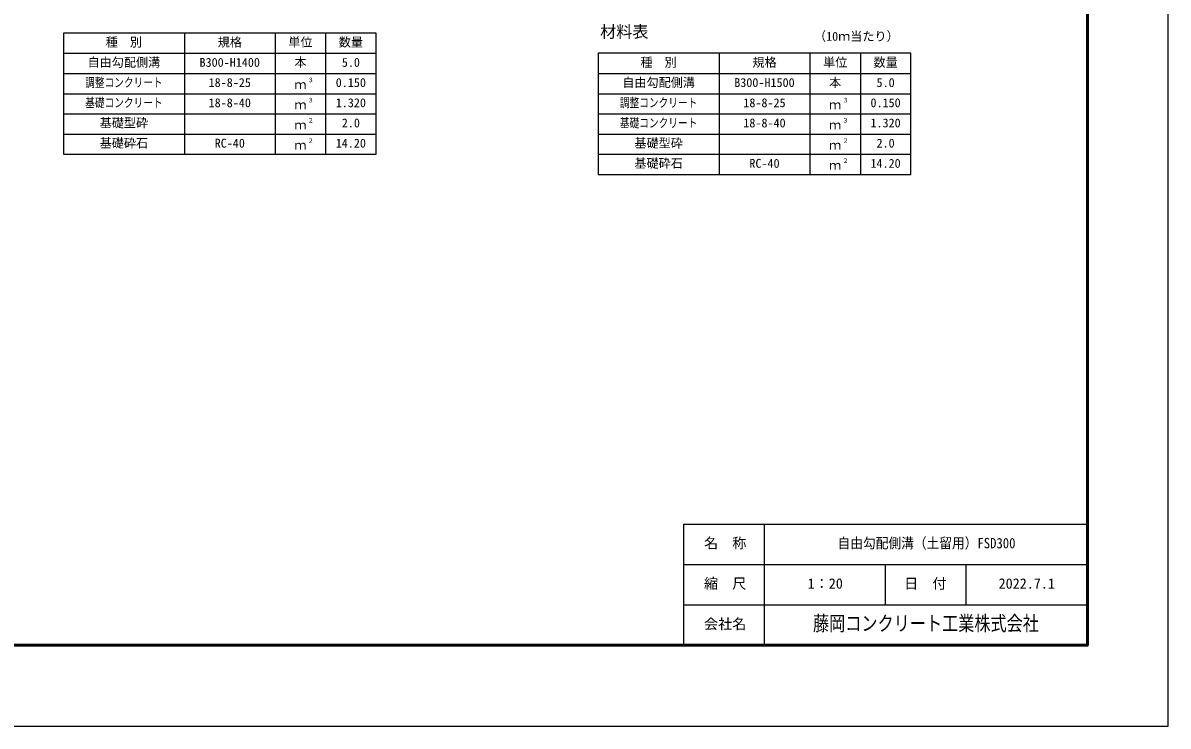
# Model space of a CAD drawing. Units: millimetres, scale not verified. Extents: x -16800 to 16800, y -5940 to 5940.
# Drawn here: x 11125 to 16800, y -5940 to -2458 of the extents above; entities that cross this region are included whole.
import ezdxf
from ezdxf.enums import TextEntityAlignment as Align

# ---------------------------------------------------------------- set-up
doc = ezdxf.new("R2010")
doc.units = ezdxf.units.MM
doc.header["$LTSCALE"] = 20
for name, color, linetype, lineweight in [('0-1_Defpoints', 5, 'Continuous', 25), ('0-3_HYO', 3, 'Continuous', 25), ('0-4_HYO2', 4, 'Continuous', 25), ('0-6_TXT', 7, 'Continuous', 25), ('0-7_WAKU', 3, 'Continuous', 25), ('0-8_WAKU-LINE', 7, 'Continuous', 25)]:
    doc.layers.add(name, color=color, linetype=linetype, lineweight=lineweight)
doc.layers.add('0-9_WAKU-TXT', color=7, linetype='Continuous')
doc.styles.add('ＭＳ ゴシック', font='')
doc.styles.get('ＭＳ ゴシック').set_extended_font_data('MS Gothic')

msp = doc.modelspace()

# ---------------------------------------------------------------- linework, layer by layer
at = {"layer": '0-1_Defpoints'}
msp.add_lwpolyline([(0, -5940), (16800, -5940), (16800, 5940), (0, 5940)], close=True, dxfattribs=at)
at = {"layer": '0-3_HYO'}
for p, q in [((11925, -2508.32), (11925, -3108.32)), ((12375, -2508.32), (12375, -3108.32)), ((12625, -2508.32), (12625, -3108.32)), ((11325, -2608.32), (12875, -2608.32)), ((14575, -2608.32), (14575, -3208.32)), ((15025, -2608.32), (15025, -3208.32)), ((15275, -2608.32), (15275, -3208.32)), ((13975, -2708.32), (15525, -2708.32))]:
    msp.add_line(p, q, dxfattribs=at)
for points in [[(11325, -3108.32), (12875, -3108.32), (12875, -2508.32), (11325, -2508.32)], [(13975, -3208.32), (15525, -3208.32), (15525, -2608.32), (13975, -2608.32)]]:
    msp.add_lwpolyline(points, close=True, dxfattribs=at)
at = {"layer": '0-4_HYO2'}
for p, q in [((11325, -2708.32), (12875, -2708.32)), ((11325, -2808.32), (12875, -2808.32)), ((13975, -2808.32), (15525, -2808.32)), ((11325, -2908.32), (12875, -2908.32)), ((13975, -2908.32), (15525, -2908.32)), ((11325, -3008.32), (12875, -3008.32)), ((13975, -3008.32), (15525, -3008.32)), ((13975, -3108.32), (15525, -3108.32))]:
    msp.add_line(p, q, dxfattribs=at)
at = {"layer": '0-7_WAKU'}
for p, q in [((14400, -4940), (16400, -4940)), ((14400, -5540), (14400, -4940))]:
    msp.add_line(p, q, dxfattribs=at)
at = {"layer": '0-7_WAKU', "lineweight": 50}
msp.add_lwpolyline([(400, -5540), (16400, -5540), (16400, 5540), (400, 5540)], close=True, dxfattribs=at)
at = {"layer": '0-8_WAKU-LINE'}
for p, q in [((14800, -5540), (14800, -4940)), ((14400, -5140), (16400, -5140)), ((15400, -5340), (15400, -5140)), ((15800, -5340), (15800, -5140)), ((14400, -5340), (16400, -5340))]:
    msp.add_line(p, q, dxfattribs=at)

# ---------------------------------------------------------------- texts
at = {"layer": '0-6_TXT', "style": 'ＭＳ ゴシック'}
for s, height, p in [('材料表', 58.65, (13985, -2548.32)), ('（10ｍ当たり）', 43.99, (15045, -2559.32)), ('種\u3000別', 43.99, (11535, -2588.32)), ('規格', 43.99, (12090, -2588.32)), ('単位', 43.99, (12440, -2588.32)), ('数量', 43.99, (12690, -2588.32)), ('自由勾配側溝', 43.99, (11445, -2688.32)), ('B300-H1400', 43.99, (12000, -2688.32)), ('本', 43.99, (12470, -2688.32)), ('5.0', 43.99, (12705, -2688.32)), ('種\u3000別', 43.99, (14185, -2688.32)), ('規格', 43.99, (14740, -2688.32)), ('単位', 43.99, (15090, -2688.32)), ('数量', 43.99, (15340, -2688.32)), ('18-8-25', 43.99, (12045, -2788.32)), ('ｍ', 43.99, (12470, -2798.32)), ('３', 21.99, (12535.54, -2757.95)), ('0.150', 43.99, (12675, -2788.32)), ('自由勾配側溝', 43.99, (14095, -2788.32)), ('B300-H1500', 43.99, (14650, -2788.32)), ('本', 43.99, (15120, -2788.32)), ('5.0', 43.99, (15355, -2788.32)), ('18-8-40', 43.99, (12045, -2888.32)), ('３', 21.99, (12535.54, -2857.95)), ('1.320', 43.99, (12675, -2888.32)), ('18-8-25', 43.99, (14695, -2888.32)), ('３', 21.99, (15185.54, -2857.95)), ('0.150', 43.99, (15325, -2888.32)), ('ｍ', 43.99, (12470, -2898.32)), ('ｍ', 43.99, (15120, -2898.32)), ('基礎型砕', 43.99, (11505, -2988.32)), ('２', 21.99, (12535.54, -2957.95)), ('2.0', 43.99, (12705, -2988.32)), ('18-8-40', 43.99, (14695, -2988.32)), ('３', 21.99, (15185.54, -2957.95)), ('1.320', 43.99, (15325, -2988.32)), ('ｍ', 43.99, (12470, -2998.32)), ('ｍ', 43.99, (15120, -2998.32)), ('基礎砕石', 43.99, (11505, -3088.32)), ('RC-40', 43.99, (12075, -3088.32)), ('ｍ', 43.99, (12470, -3098.32)), ('２', 21.99, (12535.54, -3057.95)), ('14.20', 43.99, (12675, -3088.32)), ('基礎型砕', 43.99, (14155, -3088.32)), ('ｍ', 43.99, (15120, -3098.32)), ('２', 21.99, (15185.54, -3057.95)), ('2.0', 43.99, (15355, -3088.32)), ('基礎砕石', 43.99, (14155, -3188.32)), ('RC-40', 43.99, (14725, -3188.32)), ('ｍ', 43.99, (15120, -3198.32)), ('２', 21.99, (15185.54, -3157.95)), ('14.20', 43.99, (15325, -3188.32))]:
    msp.add_text(s, height=height, dxfattribs=at).set_placement(p, align=Align.BOTTOM_LEFT)
at = {"layer": '0-6_TXT', "style": 'ＭＳ ゴシック', "width": 0.8}
for s, p in [('調整コンクリート', (11433, -2788.32)), ('基礎コンクリート', (11433, -2888.32)), ('調整コンクリート', (14083, -2888.32)), ('基礎コンクリート', (14083, -2988.32))]:
    msp.add_text(s, height=43.99, dxfattribs=at).set_placement(p, align=Align.BOTTOM_LEFT)
at = {"layer": '0-9_WAKU-TXT', "style": 'ＭＳ ゴシック'}
for s, p in [('名\u3000称', (14499.9, -5075)), ('縮\u3000尺', (14499.9, -5275)), ('1：20', (15013.5, -5275)), ('日\u3000付', (15491.89, -5275)), ('2022.7.1', (15960, -5275)), ('会社名', (14499.9, -5475))]:
    msp.add_text(s, height=51.32, dxfattribs=at).set_placement(p, align=Align.BOTTOM_LEFT)
for s, height, width, p in [('自由勾配側溝（土留用）FSD300', 51.32, 0.9, (15162, -5075)), ('藤岡コンクリート工業株式会社', 73.31, 0.8, (15040, -5490))]:
    msp.add_text(s, height=height, dxfattribs=dict(at, width=width)).set_placement(p, align=Align.BOTTOM_LEFT)

doc.saveas('drawing.dxf')
